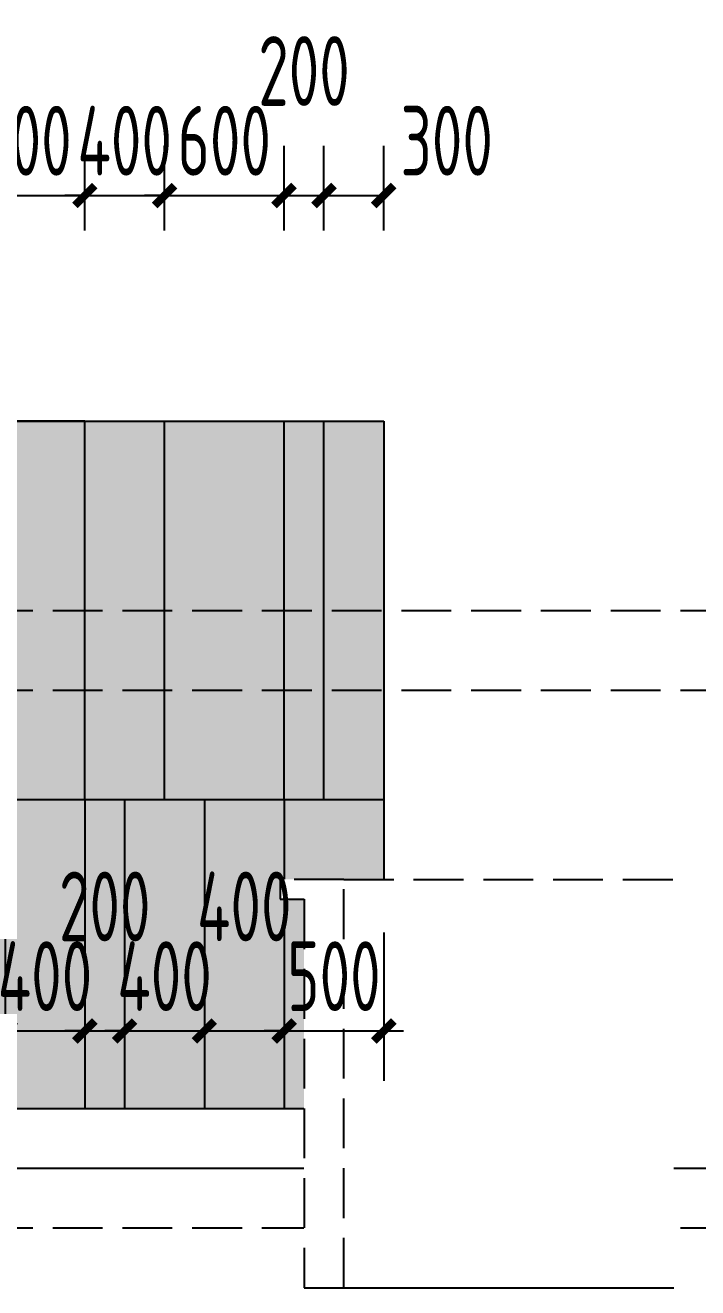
# Model space of a CAD drawing. Extents: x -863035 to 270371, y -8918 to 240488.
# Drawn here: x -46356 to -42982, y 148472 to 154809 of the extents above; entities that cross this region are included whole.
import ezdxf
from ezdxf.xclip import XClip

# ---------------------------------------------------------------- set-up
doc = ezdxf.new("R2010")
doc.units = 0
doc.header["$LTSCALE"] = 1000
doc.header["$MEASUREMENT"] = 0
doc.header["$XCLIPFRAME"] = 0
doc.linetypes.add('109-34 轴网$0$L1$0$$AUDIT_BAD_LTYPE1', pattern=[0])
doc.linetypes.add('DASH', pattern=[0.35, 0.25, -0.1])
for name, color, linetype in [('01-标注_尺寸', 124, 'Continuous'), ('01-标注_标高', 200, 'Continuous'), ('05-填充_156', 156, 'Continuous'), ('A-C_窗', 140, 'Continuous'), ('E-墙面分格', 146, 'Continuous'), ('E-立面轮廓', 241, 'Continuous')]:
    doc.layers.add(name, color=color, linetype=linetype)
doc.layers.add('04-不打印_辅助线', color=165, linetype='Continuous', plot=False)
doc.styles.add('_TCH_DIM_T3', font='ROS1', dxfattribs={"width": 0.75, "bigfont": 'JD'})
doc.dimstyles.new('_TCH_ARCH&&100', dxfattribs={"dimtxt": 350, "dimasz": 100, "dimexe": 250, "dimexo": 300, "dimgap": 100, "dimtad": 1, "dimdec": 0, "dimzin": 0, "dimdsep": 46, "dimtxsty": '_TCH_DIM_T3', "dimblk": 'ARCHTICK', "dimcen": 0.09, "dimclrt": 7, "dimazin": 2, "dimtfac": 1, "dimtdec": 0, "dimtix": 1, "dimtmove": 2, "dimatfit": 3, "dimfxl": 0, "dimtolj": 1, "dimtzin": 0, "dimarcsym": 0})

# ---------------------------------------------------------------- blocks, each defined once
blk = doc.blocks.new('jtrartewq')
blk.add_wipeout([(5720, 2050), (-120, 2050), (-120, 1950), (0, 1950), (0, 0), (5600, 0), (5600, 1950), (5720, 1950)]).dxf.layer = 'A-C_窗'
at = {"layer": '04-不打印_辅助线'}
blk.add_line((0, 0), (5600, 0), dxfattribs=at)
at = {"layer": 'A-C_窗', "linetype": 'DASH'}
blk.add_line((200, 2050), (5400, 2050), dxfattribs=at)
for points in [[(200, 0), (200, 2050), (-120, 2050), (-120, 1950), (0, 1950), (0, 0)], [(5400, 0), (5400, 2050), (5720, 2050), (5720, 1950), (5600, 1950), (5600, 0)]]:
    blk.add_lwpolyline(points, dxfattribs=at)
blk = doc.blocks.new('_ArchTick')
at = {"color": 0, "linetype": 'ByBlock', "const_width": 0.4}
blk.add_lwpolyline([(-0.5, -0.5), (0.5, 0.5)], dxfattribs=at)
blk = doc.blocks.new('*D1322')
at = {"layer": '01-标注_尺寸', "color": 0, "lineweight": -2, "transparency": 16777216}
for p, q in [((-46657.6, 153779.3), (-46657.6, 154204.3)), ((-46057.6, 153779.3), (-46057.6, 154204.3)), ((-46657.6, 153954.3), (-46757.6, 153954.3)), ((-46657.6, 153954.3), (-46057.6, 153954.3)), ((-46057.6, 153954.3), (-45957.6, 153954.3))]:
    blk.add_line(p, q, dxfattribs=at)
at = {"layer": 'Defpoints', "color": 0, "transparency": 16777216}
for p in [(-46057.6, 153954.3), (-46657.6, 153479.3), (-46057.6, 153479.3)]:
    blk.add_point(p, dxfattribs=at)
at = {"layer": '01-标注_尺寸', "color": 0, "lineweight": -2, "transparency": 16777216, "xscale": 100, "yscale": 100, "zscale": 100}
blk.add_blockref('_ArchTick', (-46657.6, 153954.3), dxfattribs=at)
at = {"layer": '01-标注_尺寸', "color": 0, "lineweight": -2, "transparency": 16777216, "xscale": 100, "yscale": 100, "zscale": 100, "rotation": 180}
blk.add_blockref('_ArchTick', (-46057.6, 153954.3), dxfattribs=at)
at = {"layer": '01-标注_尺寸', "color": 7, "transparency": 16777216, "insert": (-46357.6, 154229.3), "char_height": 350, "attachment_point": 5, "style": '_TCH_DIM_T3'}
blk.add_mtext('\\A1;600', dxfattribs=at)
blk = doc.blocks.new('*D1323')
at = {"layer": '01-标注_尺寸', "color": 0, "lineweight": -2, "transparency": 16777216}
for p, q in [((-46057.6, 153779.3), (-46057.6, 154204.3)), ((-45657.6, 153779.3), (-45657.6, 154204.3)), ((-46057.6, 153954.3), (-46157.6, 153954.3)), ((-46057.6, 153954.3), (-45657.6, 153954.3)), ((-45657.6, 153954.3), (-45557.6, 153954.3))]:
    blk.add_line(p, q, dxfattribs=at)
at = {"layer": 'Defpoints', "color": 0, "transparency": 16777216}
for p in [(-45657.6, 153954.3), (-46057.6, 153479.3), (-45657.6, 153479.3)]:
    blk.add_point(p, dxfattribs=at)
at = {"layer": '01-标注_尺寸', "color": 0, "lineweight": -2, "transparency": 16777216, "xscale": 100, "yscale": 100, "zscale": 100}
blk.add_blockref('_ArchTick', (-46057.6, 153954.3), dxfattribs=at)
at = {"layer": '01-标注_尺寸', "color": 0, "lineweight": -2, "transparency": 16777216, "xscale": 100, "yscale": 100, "zscale": 100, "rotation": 180}
blk.add_blockref('_ArchTick', (-45657.6, 153954.3), dxfattribs=at)
at = {"layer": '01-标注_尺寸', "color": 7, "transparency": 16777216, "insert": (-45857.6, 154229.3), "char_height": 350, "attachment_point": 5, "style": '_TCH_DIM_T3'}
blk.add_mtext('\\A1;400', dxfattribs=at)
blk = doc.blocks.new('*D1324')
at = {"layer": '01-标注_尺寸', "color": 0, "lineweight": -2, "transparency": 16777216}
for p, q in [((-45657.6, 153779.3), (-45657.6, 154204.3)), ((-45057.6, 153779.3), (-45057.6, 154204.3)), ((-45657.6, 153954.3), (-45757.6, 153954.3)), ((-45657.6, 153954.3), (-45057.6, 153954.3)), ((-45057.6, 153954.3), (-44957.6, 153954.3))]:
    blk.add_line(p, q, dxfattribs=at)
at = {"layer": 'Defpoints', "color": 0, "transparency": 16777216}
for p in [(-45057.6, 153954.3), (-45657.6, 153479.3), (-45057.6, 153479.3)]:
    blk.add_point(p, dxfattribs=at)
at = {"layer": '01-标注_尺寸', "color": 0, "lineweight": -2, "transparency": 16777216, "xscale": 100, "yscale": 100, "zscale": 100}
blk.add_blockref('_ArchTick', (-45657.6, 153954.3), dxfattribs=at)
at = {"layer": '01-标注_尺寸', "color": 0, "lineweight": -2, "transparency": 16777216, "xscale": 100, "yscale": 100, "zscale": 100, "rotation": 180}
blk.add_blockref('_ArchTick', (-45057.6, 153954.3), dxfattribs=at)
at = {"layer": '01-标注_尺寸', "color": 7, "transparency": 16777216, "insert": (-45357.6, 154229.3), "char_height": 350, "attachment_point": 5, "style": '_TCH_DIM_T3'}
blk.add_mtext('\\A1;600', dxfattribs=at)
blk = doc.blocks.new('*D1325')
at = {"layer": '01-标注_尺寸', "color": 0, "lineweight": -2, "transparency": 16777216}
for p, q in [((-45057.6, 153779.3), (-45057.6, 154204.3)), ((-44857.6, 153779.3), (-44857.6, 154204.3)), ((-45057.6, 153954.3), (-44857.6, 153954.3))]:
    blk.add_line(p, q, dxfattribs=at)
at = {"layer": 'Defpoints', "color": 0, "transparency": 16777216}
for p in [(-44857.6, 153954.3), (-45057.6, 153479.3), (-44857.6, 153479.3)]:
    blk.add_point(p, dxfattribs=at)
at = {"layer": '01-标注_尺寸', "color": 0, "lineweight": -2, "transparency": 16777216, "xscale": 100, "yscale": 100, "zscale": 100, "rotation": 180}
blk.add_blockref('_ArchTick', (-45057.6, 153954.3), dxfattribs=at)
at = {"layer": '01-标注_尺寸', "color": 0, "lineweight": -2, "transparency": 16777216, "xscale": 100, "yscale": 100, "zscale": 100}
blk.add_blockref('_ArchTick', (-44857.6, 153954.3), dxfattribs=at)
at = {"layer": '01-标注_尺寸', "color": 7, "transparency": 16777216, "insert": (-44957.6, 154579.3), "char_height": 350, "attachment_point": 5, "style": '_TCH_DIM_T3'}
blk.add_mtext('\\A1;200', dxfattribs=at)
blk = doc.blocks.new('*D1326')
at = {"layer": '01-标注_尺寸', "color": 0, "lineweight": -2, "transparency": 16777216}
for p, q in [((-44857.6, 153779.3), (-44857.6, 154204.3)), ((-44557.6, 153779.3), (-44557.6, 154204.3)), ((-44857.6, 153954.3), (-44557.6, 153954.3))]:
    blk.add_line(p, q, dxfattribs=at)
at = {"layer": 'Defpoints', "color": 0, "transparency": 16777216}
for p in [(-44557.6, 153954.3), (-44857.6, 153479.3), (-44557.6, 153479.3)]:
    blk.add_point(p, dxfattribs=at)
at = {"layer": '01-标注_尺寸', "color": 0, "lineweight": -2, "transparency": 16777216, "xscale": 100, "yscale": 100, "zscale": 100, "rotation": 180}
blk.add_blockref('_ArchTick', (-44857.6, 153954.3), dxfattribs=at)
at = {"layer": '01-标注_尺寸', "color": 0, "lineweight": -2, "transparency": 16777216, "xscale": 100, "yscale": 100, "zscale": 100}
blk.add_blockref('_ArchTick', (-44557.6, 153954.3), dxfattribs=at)
at = {"layer": '01-标注_尺寸', "color": 7, "transparency": 16777216, "insert": (-44241.6, 154229.3), "char_height": 350, "attachment_point": 5, "style": '_TCH_DIM_T3'}
blk.add_mtext('\\A1;300', dxfattribs=at)
blk = doc.blocks.new('*D1344')
at = {"layer": '01-标注_尺寸', "color": 0, "linetype": '109-34 轴网$0$L1$0$$AUDIT_BAD_LTYPE1', "lineweight": -2, "transparency": 16777216}
for p, q in [((-46457.6, 150255.4), (-46457.6, 149510.8)), ((-46057.6, 150255.4), (-46057.6, 149510.8)), ((-46457.6, 149760.8), (-46557.6, 149760.8)), ((-46457.6, 149760.8), (-46057.6, 149760.8)), ((-46057.6, 149760.8), (-45957.6, 149760.8))]:
    blk.add_line(p, q, dxfattribs=at)
at = {"layer": 'Defpoints', "color": 0, "linetype": '109-34 轴网$0$L1$0$$AUDIT_BAD_LTYPE1', "transparency": 16777216}
for p in [(-46457.6, 150555.4), (-46057.6, 150555.4), (-46057.6, 149760.8)]:
    blk.add_point(p, dxfattribs=at)
at = {"layer": '01-标注_尺寸', "color": 0, "linetype": '109-34 轴网$0$L1$0$$AUDIT_BAD_LTYPE1', "lineweight": -2, "transparency": 16777216, "xscale": 100, "yscale": 100, "zscale": 100}
blk.add_blockref('_ArchTick', (-46457.6, 149760.8), dxfattribs=at)
at = {"layer": '01-标注_尺寸', "color": 0, "linetype": '109-34 轴网$0$L1$0$$AUDIT_BAD_LTYPE1', "lineweight": -2, "transparency": 16777216, "xscale": 100, "yscale": 100, "zscale": 100, "rotation": 180}
blk.add_blockref('_ArchTick', (-46057.6, 149760.8), dxfattribs=at)
at = {"layer": '01-标注_尺寸', "color": 7, "linetype": '109-34 轴网$0$L1$0$$AUDIT_BAD_LTYPE1', "transparency": 16777216, "insert": (-46257.6, 150035.8), "char_height": 350, "attachment_point": 5, "style": '_TCH_DIM_T3'}
blk.add_mtext('\\A1;400', dxfattribs=at)
blk = doc.blocks.new('*D1345')
at = {"layer": '01-标注_尺寸', "color": 0, "linetype": '109-34 轴网$0$L1$0$$AUDIT_BAD_LTYPE1', "lineweight": -2, "transparency": 16777216}
for p, q in [((-46057.6, 150255.4), (-46057.6, 149510.8)), ((-45857.6, 150255.4), (-45857.6, 149510.8)), ((-46057.6, 149760.8), (-46157.6, 149760.8)), ((-46057.6, 149760.8), (-45857.6, 149760.8)), ((-45857.6, 149760.8), (-45757.6, 149760.8))]:
    blk.add_line(p, q, dxfattribs=at)
at = {"layer": 'Defpoints', "color": 0, "linetype": '109-34 轴网$0$L1$0$$AUDIT_BAD_LTYPE1', "transparency": 16777216}
for p in [(-46057.6, 150555.4), (-45857.6, 150555.4), (-45857.6, 149760.8)]:
    blk.add_point(p, dxfattribs=at)
at = {"layer": '01-标注_尺寸', "color": 0, "linetype": '109-34 轴网$0$L1$0$$AUDIT_BAD_LTYPE1', "lineweight": -2, "transparency": 16777216, "xscale": 100, "yscale": 100, "zscale": 100}
blk.add_blockref('_ArchTick', (-46057.6, 149760.8), dxfattribs=at)
at = {"layer": '01-标注_尺寸', "color": 0, "linetype": '109-34 轴网$0$L1$0$$AUDIT_BAD_LTYPE1', "lineweight": -2, "transparency": 16777216, "xscale": 100, "yscale": 100, "zscale": 100, "rotation": 180}
blk.add_blockref('_ArchTick', (-45857.6, 149760.8), dxfattribs=at)
at = {"layer": '01-标注_尺寸', "color": 7, "linetype": '109-34 轴网$0$L1$0$$AUDIT_BAD_LTYPE1', "transparency": 16777216, "insert": (-45957.6, 150385.8), "char_height": 350, "attachment_point": 5, "style": '_TCH_DIM_T3'}
blk.add_mtext('\\A1;200', dxfattribs=at)
blk = doc.blocks.new('*D1346')
at = {"layer": '01-标注_尺寸', "color": 0, "linetype": '109-34 轴网$0$L1$0$$AUDIT_BAD_LTYPE1', "lineweight": -2, "transparency": 16777216}
for p, q in [((-45857.6, 150255.4), (-45857.6, 149510.8)), ((-45457.6, 150255.4), (-45457.6, 149510.8)), ((-45857.6, 149760.8), (-45957.6, 149760.8)), ((-45857.6, 149760.8), (-45457.6, 149760.8)), ((-45457.6, 149760.8), (-45357.6, 149760.8))]:
    blk.add_line(p, q, dxfattribs=at)
at = {"layer": 'Defpoints', "color": 0, "linetype": '109-34 轴网$0$L1$0$$AUDIT_BAD_LTYPE1', "transparency": 16777216}
for p in [(-45857.6, 150555.4), (-45457.6, 150555.4), (-45457.6, 149760.8)]:
    blk.add_point(p, dxfattribs=at)
at = {"layer": '01-标注_尺寸', "color": 0, "linetype": '109-34 轴网$0$L1$0$$AUDIT_BAD_LTYPE1', "lineweight": -2, "transparency": 16777216, "xscale": 100, "yscale": 100, "zscale": 100}
blk.add_blockref('_ArchTick', (-45857.6, 149760.8), dxfattribs=at)
at = {"layer": '01-标注_尺寸', "color": 0, "linetype": '109-34 轴网$0$L1$0$$AUDIT_BAD_LTYPE1', "lineweight": -2, "transparency": 16777216, "xscale": 100, "yscale": 100, "zscale": 100, "rotation": 180}
blk.add_blockref('_ArchTick', (-45457.6, 149760.8), dxfattribs=at)
at = {"layer": '01-标注_尺寸', "color": 7, "linetype": '109-34 轴网$0$L1$0$$AUDIT_BAD_LTYPE1', "transparency": 16777216, "insert": (-45657.6, 150035.8), "char_height": 350, "attachment_point": 5, "style": '_TCH_DIM_T3'}
blk.add_mtext('\\A1;400', dxfattribs=at)
blk = doc.blocks.new('*D1347')
at = {"layer": '01-标注_尺寸', "color": 0, "linetype": '109-34 轴网$0$L1$0$$AUDIT_BAD_LTYPE1', "lineweight": -2, "transparency": 16777216}
for p, q in [((-45457.6, 150255.4), (-45457.6, 149510.8)), ((-45057.6, 150255.4), (-45057.6, 149510.8)), ((-45457.6, 149760.8), (-45057.6, 149760.8))]:
    blk.add_line(p, q, dxfattribs=at)
at = {"layer": 'Defpoints', "color": 0, "linetype": '109-34 轴网$0$L1$0$$AUDIT_BAD_LTYPE1', "transparency": 16777216}
for p in [(-45457.6, 150555.4), (-45057.6, 150555.4), (-45057.6, 149760.8)]:
    blk.add_point(p, dxfattribs=at)
at = {"layer": '01-标注_尺寸', "color": 0, "linetype": '109-34 轴网$0$L1$0$$AUDIT_BAD_LTYPE1', "lineweight": -2, "transparency": 16777216, "xscale": 100, "yscale": 100, "zscale": 100, "rotation": 180}
blk.add_blockref('_ArchTick', (-45457.6, 149760.8), dxfattribs=at)
at = {"layer": '01-标注_尺寸', "color": 0, "linetype": '109-34 轴网$0$L1$0$$AUDIT_BAD_LTYPE1', "lineweight": -2, "transparency": 16777216, "xscale": 100, "yscale": 100, "zscale": 100}
blk.add_blockref('_ArchTick', (-45057.6, 149760.8), dxfattribs=at)
at = {"layer": '01-标注_尺寸', "color": 7, "linetype": '109-34 轴网$0$L1$0$$AUDIT_BAD_LTYPE1', "transparency": 16777216, "insert": (-45257.6, 150385.8), "char_height": 350, "attachment_point": 5, "style": '_TCH_DIM_T3'}
blk.add_mtext('\\A1;400', dxfattribs=at)
blk = doc.blocks.new('*D1348')
at = {"layer": '01-标注_尺寸', "color": 0, "linetype": '109-34 轴网$0$L1$0$$AUDIT_BAD_LTYPE1', "lineweight": -2, "transparency": 16777216}
for p, q in [((-45057.6, 150255.4), (-45057.6, 149510.8)), ((-44557.6, 150255.4), (-44557.6, 149510.8)), ((-45057.6, 149760.8), (-45157.6, 149760.8)), ((-45057.6, 149760.8), (-44557.6, 149760.8)), ((-44557.6, 149760.8), (-44457.6, 149760.8))]:
    blk.add_line(p, q, dxfattribs=at)
at = {"layer": 'Defpoints', "color": 0, "linetype": '109-34 轴网$0$L1$0$$AUDIT_BAD_LTYPE1', "transparency": 16777216}
for p in [(-45057.6, 150555.4), (-44557.6, 150555.4), (-44557.6, 149760.8)]:
    blk.add_point(p, dxfattribs=at)
at = {"layer": '01-标注_尺寸', "color": 0, "linetype": '109-34 轴网$0$L1$0$$AUDIT_BAD_LTYPE1', "lineweight": -2, "transparency": 16777216, "xscale": 100, "yscale": 100, "zscale": 100}
blk.add_blockref('_ArchTick', (-45057.6, 149760.8), dxfattribs=at)
at = {"layer": '01-标注_尺寸', "color": 0, "linetype": '109-34 轴网$0$L1$0$$AUDIT_BAD_LTYPE1', "lineweight": -2, "transparency": 16777216, "xscale": 100, "yscale": 100, "zscale": 100, "rotation": 180}
blk.add_blockref('_ArchTick', (-44557.6, 149760.8), dxfattribs=at)
at = {"layer": '01-标注_尺寸', "color": 7, "linetype": '109-34 轴网$0$L1$0$$AUDIT_BAD_LTYPE1', "transparency": 16777216, "insert": (-44807.6, 150035.8), "char_height": 350, "attachment_point": 5, "style": '_TCH_DIM_T3'}
blk.add_mtext('\\A1;500', dxfattribs=at)

msp = doc.modelspace()

# ---------------------------------------------------------------- hatches: boundary and pattern name
at = {"layer": '05-填充_156'}
h = msp.add_hatch(dxfattribs=at)
h.set_pattern_fill('天然石材', color=256, scale=50)
h.set_pattern_definition([(45, (-130598.99, -111274.96), (-176.77677, 176.77677), []), (45, (-130512.05, -111364.72), (-176.77677, 176.77677), [98.68425, -56.391])])
h.paths.add_polyline_path([(-54657.6, 152471.9), (-54657.6, 149371.9), (-49357.6, 149371.9), (-49357.6, 152471.9)])
h.paths.add_polyline_path([(-49357.6, 152821.9), (-49357.6, 149371.9), (-44557.6, 149371.9), (-44557.6, 152821.9)])
h.paths.add_polyline_path([(-39243.5, 152471.9), (-39243.5, 149371.9), (-34243.5, 149371.9), (-34243.5, 152471.9)])
h.paths.add_polyline_path([(-34243.5, 152821.9), (-34243.5, 149371.9), (-30743.5, 149371.9), (-30743.5, 152821.9)])
h.paths.add_polyline_path([(-25695.7, 152821.9), (-25695.7, 149371.9), (-19995.7, 149371.9), (-19995.7, 152821.9)])
h.paths.add_polyline_path([(-19995.7, 149371.9), (-18495.7, 149371.9), (-18495.7, 152471.9), (-19995.7, 152471.9)])
h.paths.add_polyline_path([(-18495.7, 149371.9), (-15595.7, 149371.9), (-15595.7, 152471.9), (-18495.7, 152471.9)])

# ---------------------------------------------------------------- linework, layer by layer
at = {"layer": '01-标注_标高'}
msp.add_line((-46057.6, 152821.9), (-47078, 152821.9), dxfattribs=at)
at = {"layer": '04-不打印_辅助线', "linetype": 'DASH'}
for p, q in [((-57068.7, 151871.9), (-1154.2, 151871.9)), ((-57068.7, 151471.9), (-1154.2, 151471.9))]:
    msp.add_line(p, q, dxfattribs=at)
at = {"layer": 'A-C_窗', "linetype": 'DASH'}
msp.add_line((-57068.7, 148771.9), (-1154.2, 148771.9), dxfattribs=at)
at = {"layer": 'E-墙面分格'}
for p, q in [((-46057.6, 150921.9), (-46057.6, 152821.9)), ((-45657.6, 150921.9), (-45657.6, 152821.9)), ((-45057.6, 150921.9), (-45057.6, 152821.9)), ((-44857.6, 150921.9), (-44857.6, 152821.9)), ((-54657.6, 150921.9), (-44557.6, 150921.9)), ((-46057.6, 150921.9), (-46057.6, 149371.9)), ((-45857.6, 150921.9), (-45857.6, 149371.9)), ((-45457.6, 150921.9), (-45457.6, 149371.9)), ((-45057.6, 150921.9), (-45057.6, 149371.9)), ((-54657.6, 149371.9), (-44557.6, 149371.9))]:
    msp.add_line(p, q, dxfattribs=at)
at = {"layer": 'E-立面轮廓'}
for p, q in [((-49357.6, 152821.9), (-44557.6, 152821.9)), ((-44557.6, 152821.9), (-44557.6, 149071.9)), ((-57068.7, 149071.9), (-1154.2, 149071.9))]:
    msp.add_line(p, q, dxfattribs=at)

# ---------------------------------------------------------------- dimensions: what is measured, and where the dimension line sits
at = {"layer": '01-标注_尺寸'}
for base, p1, p2, picture, middle in [((-44857.6, 153954.3), (-45057.6, 153479.3), (-44857.6, 153479.3), '*D1325', (-44957.6, 154579.3)), ((-44557.6, 153954.3), (-44857.6, 153479.3), (-44557.6, 153479.3), '*D1326', (-44241.6, 154229.3))]:
    dim = msp.add_linear_dim(base=base, p1=p1, p2=p2, angle=0, dimstyle='_TCH_ARCH&&100', dxfattribs=at)
    dim.commit()
    dim.dimension.update_dxf_attribs({"geometry": picture, "text_midpoint": middle, "dimtype": 161})
for p1, p2, picture, middle in [((-46657.6, 153479.3), (-46057.6, 153479.3), '*D1322', (-46357.6, 154229.3)), ((-46057.6, 153479.3), (-45657.6, 153479.3), '*D1323', (-45857.6, 154229.3)), ((-45657.6, 153479.3), (-45057.6, 153479.3), '*D1324', (-45357.6, 154229.3))]:
    dim = msp.add_aligned_dim(p1=p1, p2=p2, distance=475, dimstyle='_TCH_ARCH&&100', dxfattribs=at)
    dim.commit()
    dim.dimension.update_dxf_attribs({"geometry": picture, "text_midpoint": middle})
at = {"layer": '01-标注_尺寸', "linetype": '109-34 轴网$0$L1$0$$AUDIT_BAD_LTYPE1'}
dim = msp.add_linear_dim(base=(-45857.6, 149760.8), p1=(-46057.6, 150555.4), p2=(-45857.6, 150555.4), angle=0, dimstyle='_TCH_ARCH&&100', dxfattribs=at)
dim.commit()
dim.dimension.update_dxf_attribs({"geometry": '*D1345', "text_midpoint": (-45957.6, 150385.8), "dimtype": 161})
for p1, p2, picture, middle in [((-46457.6, 150555.4), (-46057.6, 150555.4), '*D1344', (-46257.6, 150035.8)), ((-45857.6, 150555.4), (-45457.6, 150555.4), '*D1346', (-45657.6, 150035.8))]:
    dim = msp.add_aligned_dim(p1=p1, p2=p2, distance=-794.7, dimstyle='_TCH_ARCH&&100', dxfattribs=at)
    dim.commit()
    dim.dimension.update_dxf_attribs({"geometry": picture, "text_midpoint": middle})

# ---------------------------------------------------------------- next in the draw order: block references
at = {"layer": 'A-C_窗'}
ref = msp.add_blockref('jtrartewq', (-44957.6, 148471.9), dxfattribs=at)
XClip(ref).set_block_clipping_path([(-379.3513409732, -518.1549012003), (1855.1486590268, 2533.8450987997)])

# ---------------------------------------------------------------- next in the draw order: dimensions: what is measured, and where the dimension line sits
at = {"layer": '01-标注_尺寸', "linetype": '109-34 轴网$0$L1$0$$AUDIT_BAD_LTYPE1'}
dim = msp.add_linear_dim(base=(-45057.6, 149760.8), p1=(-45457.6, 150555.4), p2=(-45057.6, 150555.4), angle=0, dimstyle='_TCH_ARCH&&100', dxfattribs=at)
dim.commit()
dim.dimension.update_dxf_attribs({"geometry": '*D1347', "text_midpoint": (-45257.6, 150385.8), "dimtype": 161})
dim = msp.add_aligned_dim(p1=(-45057.6, 150555.4), p2=(-44557.6, 150555.4), distance=-794.7, dimstyle='_TCH_ARCH&&100', dxfattribs=at)
dim.commit()
dim.dimension.update_dxf_attribs({"geometry": '*D1348', "text_midpoint": (-44807.6, 150035.8)})

doc.saveas('drawing.dxf')
